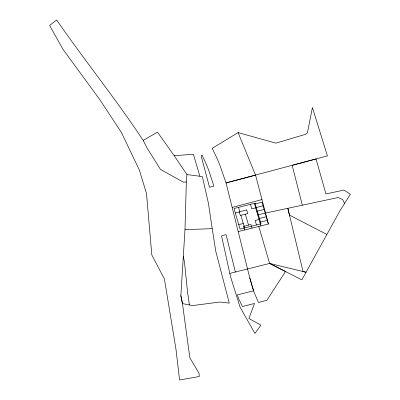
<?xml version="1.0" encoding="UTF-8"?>
<svg xmlns="http://www.w3.org/2000/svg" width="400" height="400" viewBox="0 0 400 400"><rect width="100%" height="100%" fill="white"/><g stroke="black" fill="none" stroke-linecap="round" stroke-linejoin="round"><path stroke-width="0.6" d="M184.99 229.655L186.34 181.995L186.93 174.55L174.155 155.66L157.505 132.14L143.19 140.41C115.92 99.16 84.755 60.695 56.68 20L49.615 25.45L62.945 49.28L99.62 99.365L121.415 132.46L139.435 170.225L146.51 193.595L151.82 254.96L164.44 279.09L176.01 349.505L179.585 380L199.285 376.495L199.03 373.245L189.845 357.77L182.465 303.595L180.855 295.625L184.99 229.655L212.215 228.655L215.73 251.1L229.285 303.105L219.755 302.03L192.62 305.58L182.46 303.595L180.85 295.635M302.325 205.2L292.185 165.345L316.045 158.955L325.925 193.945L343.93 190.085L350.385 194.19L340.245 210.265L301.87 279.845L269.635 263.44L229.805 273.405L230.53 276.675L240.055 307.09L254.935 333.46L260.89 325.13L248.885 318.49L254.51 303.46L242.45 306.5L238.855 299.21L237.345 294.89L253.56 290.81L249.81 278.02L226.035 182.925L220.295 166.34A179.185 172.07 21.3 0 0 216.115 156.395L212.195 148.375L238.095 132.585L275.905 143.14L305.475 134.34L307.41 132.875L312.415 107.525L327.42 155.905L226.035 182.925L255.565 175.15L268.395 224.015L238.215 231.6M232.15 207.42L261.985 199.6M255.625 207.7L263.065 205.83M235.32 212.985L239.86 211.845L238.545 207.36M256.3 207.71L251.765 208.855L250.45 204.365M256.69 211.335L264.13 209.465M257.755 214.975L265.195 213.105M258.825 218.61L266.26 216.74M238.73 224.625L243.27 223.485M259.71 219.35L255.17 220.49L256.485 224.98M259.89 222.25L267.325 220.38M265.525 213.09L338.01 197.54L342.71 199.57L344.53 203.46M174.155 155.66L193.415 154.325L199.875 176.26M186.34 181.995L183.41 182.135L160.52 169.495L147.24 148.315L143.19 140.41M186.93 174.55L202.35 176.585L208.475 203.525L212.215 228.655M258.79 226.43L269.635 263.44L306.045 272.255L303.025 271.52L287.835 208.305L289.47 215.12L326.84 234.43M269.635 263.44L285.54 271.535L266.87 300.33L258.455 302.46L253.725 291.38L249.81 278.02M238.095 132.585L255.565 175.15M268.395 224.015L262 202.19L254.56 204.06L260.955 225.885M252.025 228.13L250.96 224.49L243.52 226.36L244.585 230M245.34 214.19L248.535 225.1M240.875 215.31L244.58 227.97M235.39 272.01L226.055 234.655L221.535 235.79L229.805 273.405M183.335 256.17L184.505 262.405L187.58 292.405L189.425 304.96M202.06 155.28L201.165 155.95L209.53 187.27L213.895 186.12L208.71 170.27A167.995 161.325 21.3 0 0 203.97 159.19L202.06 155.28M254.99 203.225L234.005 208.5L240.045 229.11L261.025 223.835L254.99 203.225M246.7 209.94L239.26 211.81L240.325 215.45L247.765 213.58L246.7 209.94"/></g></svg>
